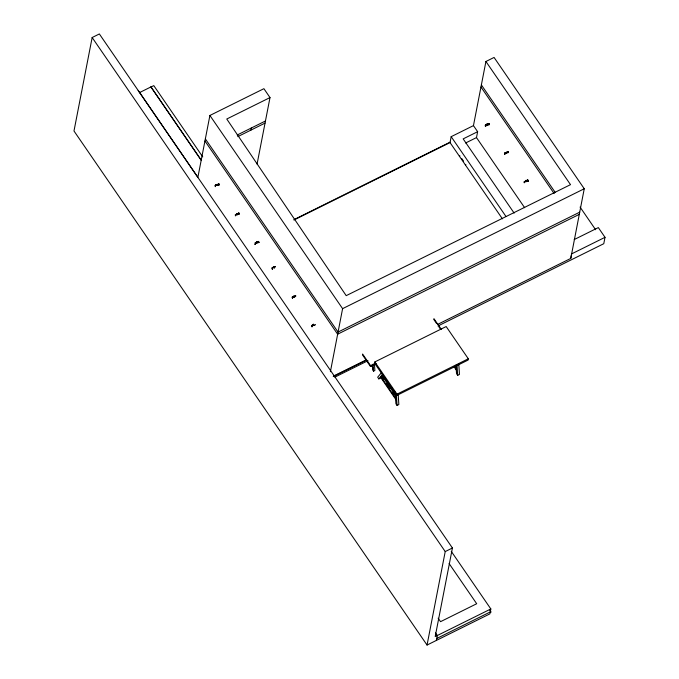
<?xml version="1.0" encoding="UTF-8"?>
<svg xmlns="http://www.w3.org/2000/svg" width="679" height="679" viewBox="0 0 679 679"><rect width="100%" height="100%" fill="white"/><g stroke="black" fill="none" stroke-linecap="round" stroke-linejoin="round"><path stroke-width="1.02" d="M292.556 297.954L292.454 298.429L292.632 298.005M311.712 326.565L312.17 326.548M485.884 126.269L485.213 125.946L485.612 126.515M504.522 154.184L505.125 154.269L504.556 154.252M524.12 182.609L524.561 182.558M524.29 181.802L524.426 181.395M215.082 185.435L217.221 184.561L215.498 185.087M235.257 214.666L237.667 213.919L237.574 214.819L236.835 214.751M255.423 242.887L256.857 242.225L254.863 243.057M274.095 267.195L272.084 267.942M292.725 296.867L292.14 297.198L292.785 296.791M485.892 125.012L485.706 124.936M237.387 214.038C238.346 215.251 235.757 214.012 237.344 213.707M506.967 152.877C505.651 150.466 506.967 155.033 506.203 152.605M218.706 183.797L219.147 184.951L218.706 183.661M258.334 241.461L258.741 242.632L258.317 241.384M507.824 151.706C509.581 153.208 506.882 151.51 508.461 152.563C508.792 151.349 508.053 151.723 507.833 152.809L507.468 151.977L507.909 151.757L508.461 152.563M490.832 608.961L435.205 636.562L452.426 548.004L99.355 33.95L92.157 37.523L73.986 130.996L427.049 645.05L489.873 613.875L490.832 608.961L451.272 551.365M201.077 160.066L150.95 86.929L139.348 92.684M257.069 164.106L270.004 97.572L263.902 88.677L209.904 115.464L197.878 177.338L138.177 90.417M250.891 130.122L251.298 128.008M294.296 296.29C287.684 298.896 298.862 295.637 292.793 296.901M311.805 325.513C311.856 324.579 315.735 325.716 313.078 325.241C315.175 325.368 313.206 323.212 313.409 324.978M330.393 371.71L342.598 308.656L209.904 115.464M376.064 363.621L370.428 366.414L370.581 365.642L362.603 354.031M374.85 361.932L374.604 363.223L396.74 395.458L468.069 360.074L468.315 358.784L446.171 326.548L374.85 361.932L396.994 394.168L396.74 395.458M390.221 387.684L390.069 388.456L391.97 387.514M502.409 218.842L450.024 142.573L451.17 136.674L473.458 125.615L485.926 61.492L494.074 57.443L584.254 188.754L570.767 258.427L437.395 324.52M524.655 207.715L476.488 137.591L477.634 131.701L473.458 125.615M485.748 124.843L487.267 124.274L485.196 125.191M504.599 152.996L506.509 152.274L505.04 152.996M427.049 645.05L445.22 551.577L92.157 37.523M436.376 640.424L437.327 635.51L435.528 632.887M526.14 180.903L524.239 181.726M574.196 239.568L598.335 227.592L605.014 237.319L571.591 253.904L570.767 258.427M605.014 237.319L603.775 243.702L437.963 325.979M255.38 244.287L254.837 244.262M272.024 267.857C275.708 264.725 274.35 270.284 273.662 267.339C275.733 267.993 272.16 267.738 274.155 267.051M256.976 242.25L257.01 243.048L256.331 242.547M272.177 268.706L272.466 269.224M215.099 185.401L215.701 185.129M217.611 184.764C216.703 182.634 217.382 187.557 216.898 184.544M236.759 214.225C239.271 214.148 236.105 212.476 237.302 214.14M256.348 242.284C258.427 243.141 256.17 240.425 256.221 242.717M381.403 372.695L377.685 377.21L378.831 378.882L380.613 377.999L383.092 374.986M378.831 378.882L382.549 374.358M380.885 376.701L396.052 398.785L396.12 399.88L380.512 377.151L380.885 376.701L382.226 376.039L395.645 395.577M218.731 183.924C217.399 183.576 219.393 185.707 218.197 184.595L218.731 183.924L219.105 184.747L218.663 184.968M218.562 184.544L219.011 184.323M218.477 184.994L219.105 184.747M238.278 213.393L238.906 213.147L239.28 213.978L238.371 213.817L238.906 213.147M238.371 213.817L238.719 213.172M238.652 214.216L239.186 213.554M485.409 125.318C491.35 122.593 484.594 127.805 487.267 124.274M488.201 123.96L488.761 124.758L488.201 123.96L488.99 123.799L489.245 124.741L488.608 123.527L488.863 123.943M488.388 123.934C489.126 122.076 490.068 126.277 488.829 123.714M488.294 124.384L488.651 123.731M488.668 124.333L489.109 124.113M488.574 124.783L489.203 124.537L488.744 124.155M257.74 241.834L258.368 241.588L258.741 242.42C257.545 243.32 257.748 240.672 258.292 242.641M257.833 242.259L258.368 241.588M258.198 242.216L258.64 241.996M258.113 242.658L258.741 242.42M275.445 266.448L275.003 266.669L275.462 267.051M295.178 295.9L295.798 295.654M314.021 325.182C311.746 327.125 315.404 321.761 311.839 325.699M315.005 325.165L315.54 324.494M150.925 87.048L153.793 85.63L202.749 156.908M270.004 97.572L226.769 119.02L346.205 295.654L570.513 184.654L485.926 61.492M237.226 134.994L265.455 120.989M237.76 136.64L265.048 123.094M294.015 219.606L450.101 142.157M293.939 220.013L450.024 142.573M477.634 131.701L463.163 138.881L514.147 213.104M465.641 142.98L476.488 137.591M459.386 156.204L459.955 155.915M465.319 164.836L465.887 164.556M342.598 308.656L584.254 188.754M579.705 212.171L338.04 332.073L205.355 138.889M337.633 334.187L579.34 214.343M333.355 376.141L366.499 359.777M333.279 376.548L366.38 360.125M334.874 377.125L367.976 360.702M370.581 365.642L375.275 363.316M372.355 364.988L372.678 369.928L373.535 371.167L374.876 370.505L374.485 364.581M380.512 377.151L381.853 376.489L383.652 379.111M396.994 394.168L468.315 358.784M395.161 392.123L395.916 403.75L397.062 405.422L398.845 404.54L398.166 393.964M455.991 365.217L456.534 373.671L457.68 375.343L459.462 374.452L458.783 363.885M445.22 551.577L452.426 548.004M436.75 638.498L490.739 611.711M504.59 153.318L506.509 152.274M507.468 151.977L508.096 151.74M507.561 152.402L508.002 152.181M507.833 152.809L508.367 152.138M524.349 181.777C529.493 178.738 523.933 184.247 526.123 180.75M527.065 180.402L527.693 180.156L528.058 181.208L527.422 180.122L528.287 181.098L528.075 180.139L527.668 179.901L528.067 180.97L527.608 181.208L527.065 180.402L527.608 181.208M527.159 180.826L527.693 180.156M527.515 180.784L527.965 180.563M527.43 181.225L528.058 180.987M272.415 269.113L271.956 268.74L272.491 268.808M216.94 184.781L216.856 185.375L217.492 185.019M215.523 186.615L215.158 186.547M311.737 326.276L312.298 326.743L311.644 326.667M292.428 297.92L292.394 298.404M255.355 243.982L254.88 244.168M215.557 186.275L215.277 186.53M235.655 215.455L235.732 215.506M235.29 215.727L235.817 215.608M235.851 215.489L235.392 215.693M524.663 182.524L524.18 182.71M218.825 184.764L218.646 184.365M258.623 241.41L259.047 242.276M295.357 295.874L295.73 296.698M580.07 207.087L595.619 229.731M481.369 84.909L555.167 192.344M480.961 87.014L554.157 193.583M451.17 136.674L506.008 216.525M461.728 158.513L463.511 161.101M433.923 318.638L441.333 329.425M433.779 319.41L436.622 323.56M438.906 326.879L440.043 328.543M454.48 366.38L456.229 368.926M453.903 366.524L456.305 370.021M386.657 383.482L389.059 386.979M392.657 392.224L394.457 394.847M371.803 365.455L373.009 367.874L371.337 365.446M362.45 354.803L370.428 366.414M204.939 140.994L337.675 334.246M150.95 86.929L201.103 159.947M489.627 610.09L491.053 612.152M449.082 563.519L476.7 603.733L440.544 621.675L438.142 618.179M238.94 213.91L238.719 212.951L239.347 213.86M257.171 242.759L256.883 243.337L256.17 242.98M373.077 364.25L373.535 371.167M457.001 364.767L457.68 375.343M396.307 393.795L397.062 405.422M273.578 266.881C274.401 268.621 275.02 265.523 273.578 266.881M293.752 296.103L294.644 296.978L293.659 296.782L294.618 296.553L294.661 295.9L293.752 296.103M486.775 124.164C487.522 125.87 488.303 122.95 486.801 124.087M525.631 180.597C526.463 182.345 527.048 179.248 525.631 180.597M486.682 124.792L487.7 124.936L486.682 124.792M525.538 181.225L526.548 181.369L525.538 181.225"/></g></svg>
